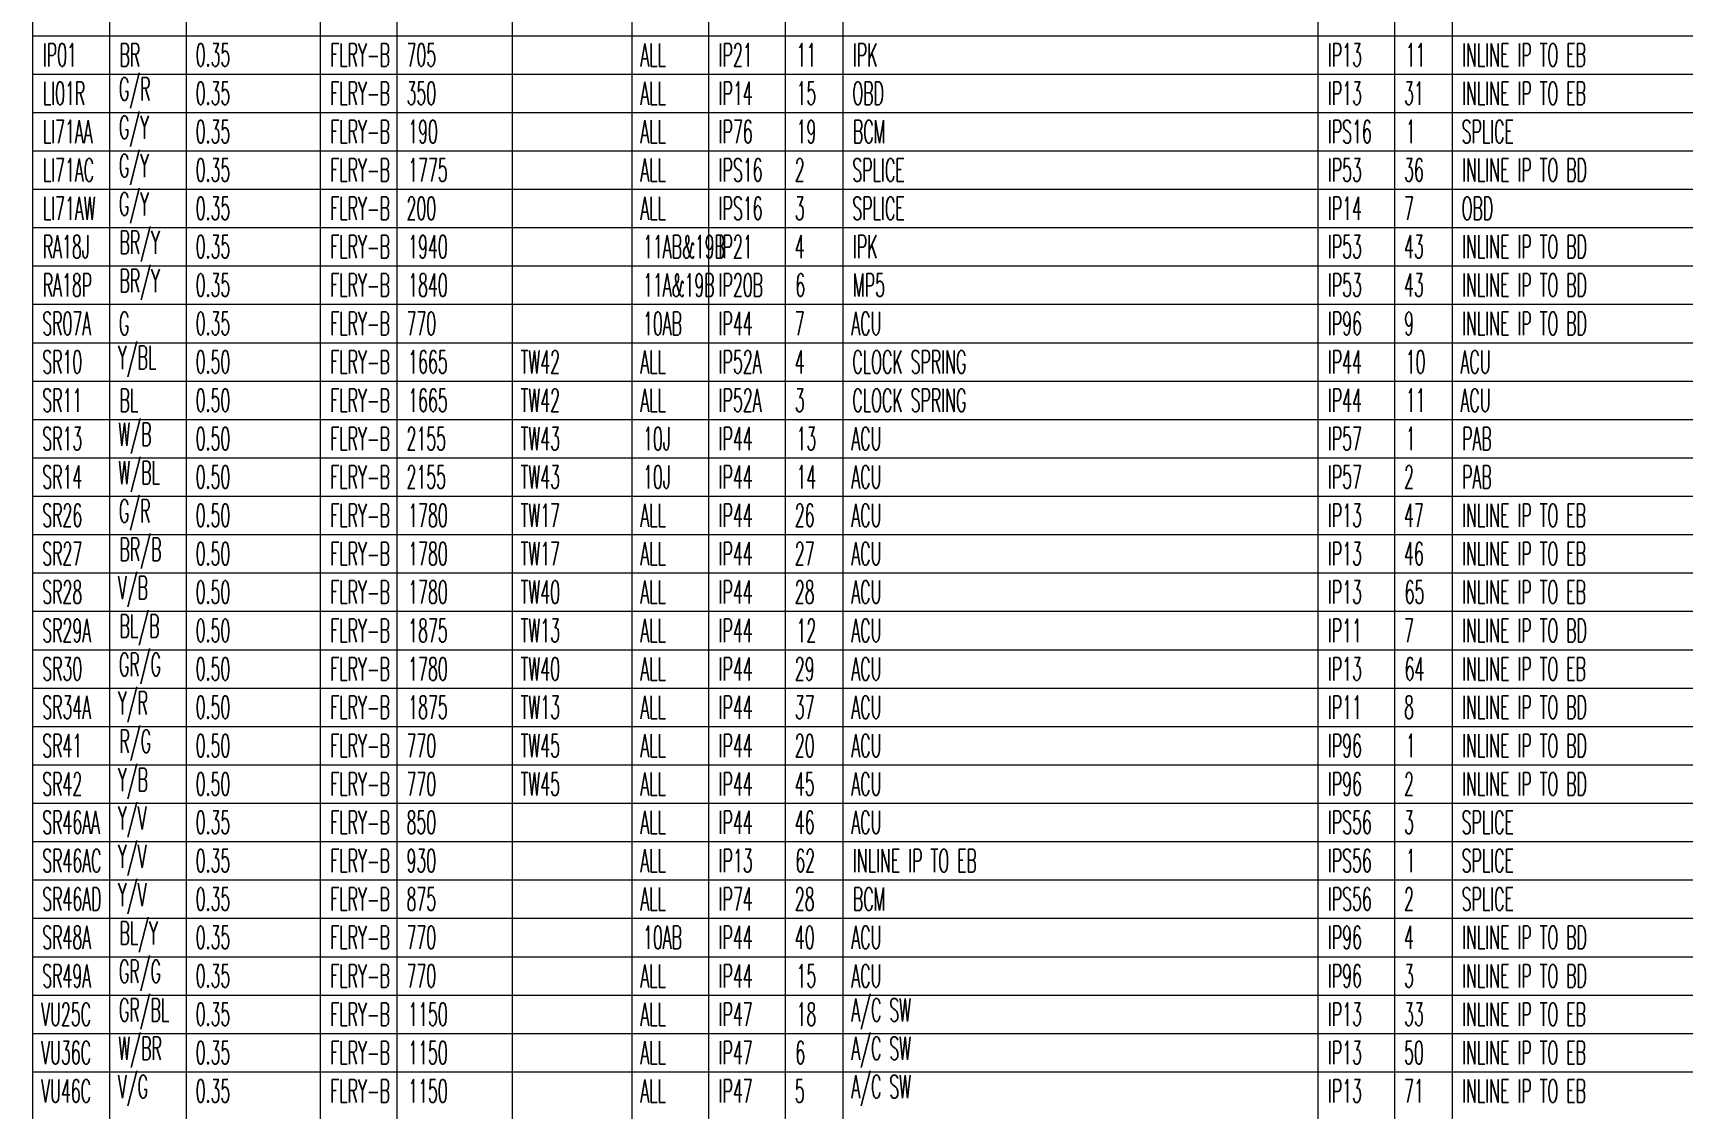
# Model space of a CAD drawing. Header units: inches. Extents: x 47316 to 59086, y 3141 to 11743.
# Drawn here: x 55759.6 to 55974.5, y 8650.5 to 8790.6 of the extents above; entities that cross this region are included whole.
import ezdxf

# ---------------------------------------------------------------- set-up
doc = ezdxf.new("R2010")
doc.units = ezdxf.units.IN
doc.header["$MEASUREMENT"] = 0
doc.styles.get("Standard").update_dxf_attribs({"font": ''})
doc.styles.get('Standard').set_extended_font_data('SimSun')

msp = doc.modelspace()

# ---------------------------------------------------------------- linework, layer by layer
at = {"color": 0, "linetype": 'Continuous', "lineweight": 15}
for p, q in [((55759.65, 8425.24), (55759.65, 8930.24)), ((55769.65, 8425.24), (55769.65, 8930.24)), ((55779.65, 8425.24), (55779.65, 8930.24)), ((55797.12, 8425.24), (55797.12, 8930.24)), ((55807.12, 8425.24), (55807.12, 8930.24)), ((55822.12, 8425.24), (55822.12, 8930.24)), ((55837.72, 8425.24), (55837.72, 8930.24)), ((55847.72, 8425.24), (55847.72, 8930.24)), ((55857.72, 8425.24), (55857.72, 8930.24)), ((55865.22, 8425.24), (55865.22, 8930.24)), ((55927.11, 8425.24), (55927.11, 8930.24)), ((55937.11, 8425.24), (55937.11, 8930.24)), ((55944.61, 8425.24), (55944.61, 8930.24)), ((55759.65, 8790.24), (56086.5, 8790.24)), ((55759.65, 8785.24), (56086.5, 8785.24)), ((55759.65, 8780.24), (56086.5, 8780.24)), ((55759.65, 8775.24), (56086.5, 8775.24)), ((55759.65, 8770.24), (56086.5, 8770.24)), ((55759.65, 8765.24), (56086.5, 8765.24)), ((55759.65, 8760.24), (56086.5, 8760.24)), ((55759.65, 8755.24), (56086.5, 8755.24)), ((55759.65, 8750.24), (56086.5, 8750.24)), ((55759.65, 8745.24), (56086.5, 8745.24)), ((55759.65, 8740.24), (56086.5, 8740.24)), ((55759.65, 8735.24), (56086.5, 8735.24)), ((55759.65, 8730.24), (56086.5, 8730.24)), ((55759.65, 8725.24), (56086.5, 8725.24)), ((55759.65, 8720.24), (56086.5, 8720.24)), ((55759.65, 8715.24), (56086.5, 8715.24)), ((55759.65, 8710.24), (56086.5, 8710.24)), ((55759.65, 8705.24), (56086.5, 8705.24)), ((55759.65, 8700.24), (56086.5, 8700.24)), ((55759.65, 8695.24), (56086.5, 8695.24)), ((55759.65, 8690.24), (56086.5, 8690.24)), ((55759.65, 8685.24), (56086.5, 8685.24)), ((55759.65, 8680.24), (56086.5, 8680.24)), ((55759.65, 8675.24), (56086.5, 8675.24)), ((55759.65, 8670.24), (56086.5, 8670.24)), ((55759.65, 8665.24), (56086.5, 8665.24)), ((55759.65, 8660.24), (56086.5, 8660.24)), ((55759.65, 8655.24), (56086.5, 8655.24))]:
    msp.add_line(p, q, dxfattribs=at)

# ---------------------------------------------------------------- texts
at = {"color": 7, "linetype": 'Continuous', "lineweight": 15, "char_height": 3, "attachment_point": 1}
for s, insert, width in [('\\Fromans.shx;\\W0.5000000000;\\T1.0000000000;\\o\\lIP01', (55760.93, 8789.24), 4.9286), ('\\Fromans.shx;\\W0.5000000000;\\T1.0000000000;\\o\\lBR', (55770.93, 8789.24), 3), ('\\Fromans.shx;\\W0.5000000000;\\T1.0000000000;\\o\\l0.35', (55780.86, 8789.24), 5), ('\\Fromans.shx;\\W0.5000000000;\\T1.0000000000;\\o\\lFLRY-B', (55798.4, 8789.24), 8.6429), ('\\Fromans.shx;\\W0.5000000000;\\T1.0000000000;\\o\\l705', (55808.33, 8789.24), 4.2857), ('\\Fromans.shx;\\W0.5000000000;\\T1.0000000000;\\o\\lALL', (55838.79, 8789.24), 3.7143), ('\\Fromans.shx;\\W0.5000000000;\\T1.0000000000;\\o\\lIP21', (55849, 8789.24), 4.9286), ('\\Fromans.shx;\\W0.5000000000;\\T1.0000000000;\\o\\l11', (55859.15, 8789.24), 2.8571), ('\\Fromans.shx;\\W0.5000000000;\\T1.0000000000;\\o\\lIPK', (55866.5, 8789.24), 3.5714), ('\\Fromans.shx;\\W0.5000000000;\\T1.0000000000;\\o\\lIP13', (55928.39, 8789.24), 4.9286), ('\\Fromans.shx;\\W0.5000000000;\\T1.0000000000;\\o\\l11', (55938.54, 8789.24), 2.8571), ('\\Fromans.shx;\\W0.5000000000;\\T1.0000000000;\\o\\lINLINE IP TO EB', (55945.89, 8789.24), 19), ('\\Fromans.shx;\\W0.5000000000;\\T1.0000000000;\\o\\lG/R', (55770.86, 8784.81), 4.5714), ('\\Fromans.shx;\\W0.5000000000;\\T1.0000000000;\\o\\lLI01R', (55760.93, 8784.24), 6.1429), ('\\Fromans.shx;\\W0.5000000000;\\T1.0000000000;\\o\\l0.35', (55780.86, 8784.24), 5), ('\\Fromans.shx;\\W0.5000000000;\\T1.0000000000;\\o\\lFLRY-B', (55798.4, 8784.24), 8.6429), ('\\Fromans.shx;\\W0.5000000000;\\T1.0000000000;\\o\\l350', (55808.33, 8784.24), 4.2857), ('\\Fromans.shx;\\W0.5000000000;\\T1.0000000000;\\o\\lALL', (55838.79, 8784.24), 3.7143), ('\\Fromans.shx;\\W0.5000000000;\\T1.0000000000;\\o\\lIP14', (55849, 8784.24), 4.9286), ('\\Fromans.shx;\\W0.5000000000;\\T1.0000000000;\\o\\l15', (55859.15, 8784.24), 2.8571), ('\\Fromans.shx;\\W0.5000000000;\\T1.0000000000;\\o\\lOBD', (55866.43, 8784.24), 4.5714), ('\\Fromans.shx;\\W0.5000000000;\\T1.0000000000;\\o\\lIP13', (55928.39, 8784.24), 4.9286), ('\\Fromans.shx;\\W0.5000000000;\\T1.0000000000;\\o\\l31', (55938.32, 8784.24), 2.8571), ('\\Fromans.shx;\\W0.5000000000;\\T1.0000000000;\\o\\lINLINE IP TO EB', (55945.89, 8784.24), 19), ('\\Fromans.shx;\\W0.5000000000;\\T1.0000000000;\\o\\lLI71AA', (55760.93, 8779.24), 7.2143), ('\\Fromans.shx;\\W0.5000000000;\\T1.0000000000;\\o\\lG/Y', (55770.86, 8779.81), 4.3571), ('\\Fromans.shx;\\W0.5000000000;\\T1.0000000000;\\o\\l0.35', (55780.86, 8779.24), 5), ('\\Fromans.shx;\\W0.5000000000;\\T1.0000000000;\\o\\lFLRY-B', (55798.4, 8779.24), 8.6429), ('\\Fromans.shx;\\W0.5000000000;\\T1.0000000000;\\o\\l190', (55808.55, 8779.24), 4.2857), ('\\Fromans.shx;\\W0.5000000000;\\T1.0000000000;\\o\\lALL', (55838.79, 8779.24), 3.7143), ('\\Fromans.shx;\\W0.5000000000;\\T1.0000000000;\\o\\lIP76', (55849, 8779.24), 4.9286), ('\\Fromans.shx;\\W0.5000000000;\\T1.0000000000;\\o\\l19', (55859.15, 8779.24), 2.8571), ('\\Fromans.shx;\\W0.5000000000;\\T1.0000000000;\\o\\lBCM', (55866.5, 8779.24), 4.7143), ('\\Fromans.shx;\\W0.5000000000;\\T1.0000000000;\\o\\lIPS16', (55928.39, 8779.24), 6.3571), ('\\Fromans.shx;\\W0.5000000000;\\T1.0000000000;\\o\\l1', (55938.54, 8779.24), 1.4286), ('\\Fromans.shx;\\W0.5000000000;\\T1.0000000000;\\o\\lSPLICE', (55945.82, 8779.24), 7.5714), ('\\Fromans.shx;\\W0.5000000000;\\T1.0000000000;\\o\\lLI71AC', (55760.93, 8774.24), 7.4286), ('\\Fromans.shx;\\W0.5000000000;\\T1.0000000000;\\o\\lG/Y', (55770.86, 8774.81), 4.3571), ('\\Fromans.shx;\\W0.5000000000;\\T1.0000000000;\\o\\l0.35', (55780.86, 8774.24), 5), ('\\Fromans.shx;\\W0.5000000000;\\T1.0000000000;\\o\\lFLRY-B', (55798.4, 8774.24), 8.6429), ('\\Fromans.shx;\\W0.5000000000;\\T1.0000000000;\\o\\l1775', (55808.55, 8774.24), 5.7143), ('\\Fromans.shx;\\W0.5000000000;\\T1.0000000000;\\o\\lALL', (55838.79, 8774.24), 3.7143), ('\\Fromans.shx;\\W0.5000000000;\\T1.0000000000;\\o\\lIPS16', (55849, 8774.24), 6.3571), ('\\Fromans.shx;\\W0.5000000000;\\T1.0000000000;\\o\\l2', (55858.93, 8774.24), 1.4286), ('\\Fromans.shx;\\W0.5000000000;\\T1.0000000000;\\o\\lSPLICE', (55866.43, 8774.24), 7.5714), ('\\Fromans.shx;\\W0.5000000000;\\T1.0000000000;\\o\\lIP53', (55928.39, 8774.24), 4.9286), ('\\Fromans.shx;\\W0.5000000000;\\T1.0000000000;\\o\\l36', (55938.32, 8774.24), 2.8571), ('\\Fromans.shx;\\W0.5000000000;\\T1.0000000000;\\o\\lINLINE IP TO BD', (55945.89, 8774.24), 19.1429), ('\\Fromans.shx;\\W0.5000000000;\\T1.0000000000;\\o\\lG/Y', (55770.86, 8769.81), 4.3571), ('\\Fromans.shx;\\W0.5000000000;\\T1.0000000000;\\o\\lLI71AW', (55760.93, 8769.24), 7.6429), ('\\Fromans.shx;\\W0.5000000000;\\T1.0000000000;\\o\\l0.35', (55780.86, 8769.24), 5), ('\\Fromans.shx;\\W0.5000000000;\\T1.0000000000;\\o\\lFLRY-B', (55798.4, 8769.24), 8.6429), ('\\Fromans.shx;\\W0.5000000000;\\T1.0000000000;\\o\\l200', (55808.33, 8769.24), 4.2857), ('\\Fromans.shx;\\W0.5000000000;\\T1.0000000000;\\o\\lALL', (55838.79, 8769.24), 3.7143), ('\\Fromans.shx;\\W0.5000000000;\\T1.0000000000;\\o\\lIPS16', (55849, 8769.24), 6.3571), ('\\Fromans.shx;\\W0.5000000000;\\T1.0000000000;\\o\\l3', (55858.93, 8769.24), 1.4286), ('\\Fromans.shx;\\W0.5000000000;\\T1.0000000000;\\o\\lSPLICE', (55866.43, 8769.24), 7.5714), ('\\Fromans.shx;\\W0.5000000000;\\T1.0000000000;\\o\\lIP14', (55928.39, 8769.24), 4.9286), ('\\Fromans.shx;\\W0.5000000000;\\T1.0000000000;\\o\\l7', (55938.32, 8769.24), 1.4286), ('\\Fromans.shx;\\W0.5000000000;\\T1.0000000000;\\o\\lOBD', (55945.82, 8769.24), 4.5714), ('\\Fromans.shx;\\W0.5000000000;\\T1.0000000000;\\o\\lBR/Y', (55770.93, 8764.81), 5.8571), ('\\Fromans.shx;\\W0.5000000000;\\T1.0000000000;\\o\\lRA18J', (55760.93, 8764.24), 6.7857), ('\\Fromans.shx;\\W0.5000000000;\\T1.0000000000;\\o\\l0.35', (55780.86, 8764.24), 5), ('\\Fromans.shx;\\W0.5000000000;\\T1.0000000000;\\o\\lFLRY-B', (55798.4, 8764.24), 8.6429), ('\\Fromans.shx;\\W0.5000000000;\\T1.0000000000;\\o\\l1940', (55808.55, 8764.24), 5.7143), ('\\Fromans.shx;\\W0.5000000000;\\T1.0000000000;\\o\\l11AB&19B', (55839.15, 8764.24), 11.8571), ('\\Fromans.shx;\\W0.5000000000;\\T1.0000000000;\\o\\lIP21', (55849, 8764.24), 4.9286), ('\\Fromans.shx;\\W0.5000000000;\\T1.0000000000;\\o\\l4', (55858.93, 8764.24), 1.4286), ('\\Fromans.shx;\\W0.5000000000;\\T1.0000000000;\\o\\lIPK', (55866.5, 8764.24), 3.5714), ('\\Fromans.shx;\\W0.5000000000;\\T1.0000000000;\\o\\lIP53', (55928.39, 8764.24), 4.9286), ('\\Fromans.shx;\\W0.5000000000;\\T1.0000000000;\\o\\l43', (55938.32, 8764.24), 2.8571), ('\\Fromans.shx;\\W0.5000000000;\\T1.0000000000;\\o\\lINLINE IP TO BD', (55945.89, 8764.24), 19.1429), ('\\Fromans.shx;\\W0.5000000000;\\T1.0000000000;\\o\\lRA18P', (55760.93, 8759.24), 7.1429), ('\\Fromans.shx;\\W0.5000000000;\\T1.0000000000;\\o\\lBR/Y', (55770.93, 8759.81), 5.8571), ('\\Fromans.shx;\\W0.5000000000;\\T1.0000000000;\\o\\l0.35', (55780.86, 8759.24), 5), ('\\Fromans.shx;\\W0.5000000000;\\T1.0000000000;\\o\\lFLRY-B', (55798.4, 8759.24), 8.6429), ('\\Fromans.shx;\\W0.5000000000;\\T1.0000000000;\\o\\l1840', (55808.55, 8759.24), 5.7143), ('\\Fromans.shx;\\W0.5000000000;\\T1.0000000000;\\o\\l11A&19B', (55839.15, 8759.24), 10.3571), ('\\Fromans.shx;\\W0.5000000000;\\T1.0000000000;\\o\\lIP20B', (55849, 8759.24), 6.4286), ('\\Fromans.shx;\\W0.5000000000;\\T1.0000000000;\\o\\l6', (55859, 8759.24), 1.4286), ('\\Fromans.shx;\\W0.5000000000;\\T1.0000000000;\\o\\lMP5', (55866.5, 8759.24), 4.6429), ('\\Fromans.shx;\\W0.5000000000;\\T1.0000000000;\\o\\lIP53', (55928.39, 8759.24), 4.9286), ('\\Fromans.shx;\\W0.5000000000;\\T1.0000000000;\\o\\l43', (55938.32, 8759.24), 2.8571), ('\\Fromans.shx;\\W0.5000000000;\\T1.0000000000;\\o\\lINLINE IP TO BD', (55945.89, 8759.24), 19.1429), ('\\Fromans.shx;\\W0.5000000000;\\T1.0000000000;\\o\\lSR07A', (55760.86, 8754.24), 7.0714), ('\\Fromans.shx;\\W0.5000000000;\\T1.0000000000;\\o\\lG', (55770.86, 8754.24), 1.5), ('\\Fromans.shx;\\W0.5000000000;\\T1.0000000000;\\o\\l0.35', (55780.86, 8754.24), 5), ('\\Fromans.shx;\\W0.5000000000;\\T1.0000000000;\\o\\lFLRY-B', (55798.4, 8754.24), 8.6429), ('\\Fromans.shx;\\W0.5000000000;\\T1.0000000000;\\o\\l770', (55808.33, 8754.24), 4.2857), ('\\Fromans.shx;\\W0.5000000000;\\T1.0000000000;\\o\\l10AB', (55839.15, 8754.24), 5.6429), ('\\Fromans.shx;\\W0.5000000000;\\T1.0000000000;\\o\\lIP44', (55849, 8754.24), 4.9286), ('\\Fromans.shx;\\W0.5000000000;\\T1.0000000000;\\o\\l7', (55858.93, 8754.24), 1.4286), ('\\Fromans.shx;\\W0.5000000000;\\T1.0000000000;\\o\\lACU', (55866.29, 8754.24), 4.3571), ('\\Fromans.shx;\\W0.5000000000;\\T1.0000000000;\\o\\lIP96', (55928.39, 8754.24), 4.9286), ('\\Fromans.shx;\\W0.5000000000;\\T1.0000000000;\\o\\l9', (55938.32, 8754.24), 1.4286), ('\\Fromans.shx;\\W0.5000000000;\\T1.0000000000;\\o\\lINLINE IP TO BD', (55945.89, 8754.24), 19.1429), ('\\Fromans.shx;\\W0.5000000000;\\T1.0000000000;\\o\\lY/BL', (55770.72, 8749.81), 5.5714), ('\\Fromans.shx;\\W0.5000000000;\\T1.0000000000;\\o\\lSR10', (55760.86, 8749.24), 5.7857), ('\\Fromans.shx;\\W0.5000000000;\\T1.0000000000;\\o\\l0.50', (55780.86, 8749.24), 5), ('\\Fromans.shx;\\W0.5000000000;\\T1.0000000000;\\o\\lFLRY-B', (55798.4, 8749.24), 8.6429), ('\\Fromans.shx;\\W0.5000000000;\\T1.0000000000;\\o\\l1665', (55808.55, 8749.24), 5.7143), ('\\Fromans.shx;\\W0.5000000000;\\T1.0000000000;\\o\\lTW42', (55823.19, 8749.24), 5.7143), ('\\Fromans.shx;\\W0.5000000000;\\T1.0000000000;\\o\\lALL', (55838.79, 8749.24), 3.7143), ('\\Fromans.shx;\\W0.5000000000;\\T1.0000000000;\\o\\lIP52A', (55849, 8749.24), 6.2143), ('\\Fromans.shx;\\W0.5000000000;\\T1.0000000000;\\o\\l4', (55858.93, 8749.24), 1.4286), ('\\Fromans.shx;\\W0.5000000000;\\T1.0000000000;\\o\\lCLOCK SPRING', (55866.43, 8749.24), 16.8571), ('\\Fromans.shx;\\W0.5000000000;\\T1.0000000000;\\o\\lIP44', (55928.39, 8749.24), 4.9286), ('\\Fromans.shx;\\W0.5000000000;\\T1.0000000000;\\o\\l10', (55938.54, 8749.24), 2.8571), ('\\Fromans.shx;\\W0.5000000000;\\T1.0000000000;\\o\\lACU', (55945.68, 8749.24), 4.3571), ('\\Fromans.shx;\\W0.5000000000;\\T1.0000000000;\\o\\lSR11', (55760.86, 8744.24), 5.7857), ('\\Fromans.shx;\\W0.5000000000;\\T1.0000000000;\\o\\lBL', (55770.93, 8744.24), 2.7143), ('\\Fromans.shx;\\W0.5000000000;\\T1.0000000000;\\o\\l0.50', (55780.86, 8744.24), 5), ('\\Fromans.shx;\\W0.5000000000;\\T1.0000000000;\\o\\lFLRY-B', (55798.4, 8744.24), 8.6429), ('\\Fromans.shx;\\W0.5000000000;\\T1.0000000000;\\o\\l1665', (55808.55, 8744.24), 5.7143), ('\\Fromans.shx;\\W0.5000000000;\\T1.0000000000;\\o\\lTW42', (55823.19, 8744.24), 5.7143), ('\\Fromans.shx;\\W0.5000000000;\\T1.0000000000;\\o\\lALL', (55838.79, 8744.24), 3.7143), ('\\Fromans.shx;\\W0.5000000000;\\T1.0000000000;\\o\\lIP52A', (55849, 8744.24), 6.2143), ('\\Fromans.shx;\\W0.5000000000;\\T1.0000000000;\\o\\l3', (55858.93, 8744.24), 1.4286), ('\\Fromans.shx;\\W0.5000000000;\\T1.0000000000;\\o\\lCLOCK SPRING', (55866.43, 8744.24), 16.8571), ('\\Fromans.shx;\\W0.5000000000;\\T1.0000000000;\\o\\lIP44', (55928.39, 8744.24), 4.9286), ('\\Fromans.shx;\\W0.5000000000;\\T1.0000000000;\\o\\l11', (55938.54, 8744.24), 2.8571), ('\\Fromans.shx;\\W0.5000000000;\\T1.0000000000;\\o\\lACU', (55945.68, 8744.24), 4.3571), ('\\Fromans.shx;\\W0.5000000000;\\T1.0000000000;\\o\\lW/B', (55770.79, 8739.81), 4.7857), ('\\Fromans.shx;\\W0.5000000000;\\T1.0000000000;\\o\\lSR13', (55760.86, 8739.24), 5.7857), ('\\Fromans.shx;\\W0.5000000000;\\T1.0000000000;\\o\\l0.50', (55780.86, 8739.24), 5), ('\\Fromans.shx;\\W0.5000000000;\\T1.0000000000;\\o\\lFLRY-B', (55798.4, 8739.24), 8.6429), ('\\Fromans.shx;\\W0.5000000000;\\T1.0000000000;\\o\\l2155', (55808.33, 8739.24), 5.7143), ('\\Fromans.shx;\\W0.5000000000;\\T1.0000000000;\\o\\lTW43', (55823.19, 8739.24), 5.7143), ('\\Fromans.shx;\\W0.5000000000;\\T1.0000000000;\\o\\l10J', (55839.15, 8739.24), 4), ('\\Fromans.shx;\\W0.5000000000;\\T1.0000000000;\\o\\lIP44', (55849, 8739.24), 4.9286), ('\\Fromans.shx;\\W0.5000000000;\\T1.0000000000;\\o\\l13', (55859.15, 8739.24), 2.8571), ('\\Fromans.shx;\\W0.5000000000;\\T1.0000000000;\\o\\lACU', (55866.29, 8739.24), 4.3571), ('\\Fromans.shx;\\W0.5000000000;\\T1.0000000000;\\o\\lIP57', (55928.39, 8739.24), 4.9286), ('\\Fromans.shx;\\W0.5000000000;\\T1.0000000000;\\o\\l1', (55938.54, 8739.24), 1.4286), ('\\Fromans.shx;\\W0.5000000000;\\T1.0000000000;\\o\\lPAB', (55945.89, 8739.24), 4.2857), ('\\Fromans.shx;\\W0.5000000000;\\T1.0000000000;\\o\\lW/BL', (55770.79, 8734.81), 6), ('\\Fromans.shx;\\W0.5000000000;\\T1.0000000000;\\o\\lSR14', (55760.86, 8734.24), 5.7857), ('\\Fromans.shx;\\W0.5000000000;\\T1.0000000000;\\o\\l0.50', (55780.86, 8734.24), 5), ('\\Fromans.shx;\\W0.5000000000;\\T1.0000000000;\\o\\lFLRY-B', (55798.4, 8734.24), 8.6429), ('\\Fromans.shx;\\W0.5000000000;\\T1.0000000000;\\o\\l2155', (55808.33, 8734.24), 5.7143), ('\\Fromans.shx;\\W0.5000000000;\\T1.0000000000;\\o\\lTW43', (55823.19, 8734.24), 5.7143), ('\\Fromans.shx;\\W0.5000000000;\\T1.0000000000;\\o\\l10J', (55839.15, 8734.24), 4), ('\\Fromans.shx;\\W0.5000000000;\\T1.0000000000;\\o\\lIP44', (55849, 8734.24), 4.9286), ('\\Fromans.shx;\\W0.5000000000;\\T1.0000000000;\\o\\l14', (55859.15, 8734.24), 2.8571), ('\\Fromans.shx;\\W0.5000000000;\\T1.0000000000;\\o\\lACU', (55866.29, 8734.24), 4.3571), ('\\Fromans.shx;\\W0.5000000000;\\T1.0000000000;\\o\\lIP57', (55928.39, 8734.24), 4.9286), ('\\Fromans.shx;\\W0.5000000000;\\T1.0000000000;\\o\\l2', (55938.32, 8734.24), 1.4286), ('\\Fromans.shx;\\W0.5000000000;\\T1.0000000000;\\o\\lPAB', (55945.89, 8734.24), 4.2857), ('\\Fromans.shx;\\W0.5000000000;\\T1.0000000000;\\o\\lSR26', (55760.86, 8729.24), 5.7857), ('\\Fromans.shx;\\W0.5000000000;\\T1.0000000000;\\o\\lG/R', (55770.86, 8729.81), 4.5714), ('\\Fromans.shx;\\W0.5000000000;\\T1.0000000000;\\o\\l0.50', (55780.86, 8729.24), 5), ('\\Fromans.shx;\\W0.5000000000;\\T1.0000000000;\\o\\lFLRY-B', (55798.4, 8729.24), 8.6429), ('\\Fromans.shx;\\W0.5000000000;\\T1.0000000000;\\o\\l1780', (55808.55, 8729.24), 5.7143), ('\\Fromans.shx;\\W0.5000000000;\\T1.0000000000;\\o\\lTW17', (55823.19, 8729.24), 5.7143), ('\\Fromans.shx;\\W0.5000000000;\\T1.0000000000;\\o\\lALL', (55838.79, 8729.24), 3.7143), ('\\Fromans.shx;\\W0.5000000000;\\T1.0000000000;\\o\\lIP44', (55849, 8729.24), 4.9286), ('\\Fromans.shx;\\W0.5000000000;\\T1.0000000000;\\o\\l26', (55858.93, 8729.24), 2.8571), ('\\Fromans.shx;\\W0.5000000000;\\T1.0000000000;\\o\\lACU', (55866.29, 8729.24), 4.3571), ('\\Fromans.shx;\\W0.5000000000;\\T1.0000000000;\\o\\lIP13', (55928.39, 8729.24), 4.9286), ('\\Fromans.shx;\\W0.5000000000;\\T1.0000000000;\\o\\l47', (55938.32, 8729.24), 2.8571), ('\\Fromans.shx;\\W0.5000000000;\\T1.0000000000;\\o\\lINLINE IP TO EB', (55945.89, 8729.24), 19), ('\\Fromans.shx;\\W0.5000000000;\\T1.0000000000;\\o\\lBR/B', (55770.93, 8724.81), 6.0714), ('\\Fromans.shx;\\W0.5000000000;\\T1.0000000000;\\o\\lSR27', (55760.86, 8724.24), 5.7857), ('\\Fromans.shx;\\W0.5000000000;\\T1.0000000000;\\o\\l0.50', (55780.86, 8724.24), 5), ('\\Fromans.shx;\\W0.5000000000;\\T1.0000000000;\\o\\lFLRY-B', (55798.4, 8724.24), 8.6429), ('\\Fromans.shx;\\W0.5000000000;\\T1.0000000000;\\o\\l1780', (55808.55, 8724.24), 5.7143), ('\\Fromans.shx;\\W0.5000000000;\\T1.0000000000;\\o\\lTW17', (55823.19, 8724.24), 5.7143), ('\\Fromans.shx;\\W0.5000000000;\\T1.0000000000;\\o\\lALL', (55838.79, 8724.24), 3.7143), ('\\Fromans.shx;\\W0.5000000000;\\T1.0000000000;\\o\\lIP44', (55849, 8724.24), 4.9286), ('\\Fromans.shx;\\W0.5000000000;\\T1.0000000000;\\o\\l27', (55858.93, 8724.24), 2.8571), ('\\Fromans.shx;\\W0.5000000000;\\T1.0000000000;\\o\\lACU', (55866.29, 8724.24), 4.3571), ('\\Fromans.shx;\\W0.5000000000;\\T1.0000000000;\\o\\lIP13', (55928.39, 8724.24), 4.9286), ('\\Fromans.shx;\\W0.5000000000;\\T1.0000000000;\\o\\l46', (55938.32, 8724.24), 2.8571), ('\\Fromans.shx;\\W0.5000000000;\\T1.0000000000;\\o\\lINLINE IP TO EB', (55945.89, 8724.24), 19), ('\\Fromans.shx;\\W0.5000000000;\\T1.0000000000;\\o\\lV/B', (55770.72, 8719.81), 4.3571), ('\\Fromans.shx;\\W0.5000000000;\\T1.0000000000;\\o\\lSR28', (55760.86, 8719.24), 5.7857), ('\\Fromans.shx;\\W0.5000000000;\\T1.0000000000;\\o\\l0.50', (55780.86, 8719.24), 5), ('\\Fromans.shx;\\W0.5000000000;\\T1.0000000000;\\o\\lFLRY-B', (55798.4, 8719.24), 8.6429), ('\\Fromans.shx;\\W0.5000000000;\\T1.0000000000;\\o\\l1780', (55808.55, 8719.24), 5.7143), ('\\Fromans.shx;\\W0.5000000000;\\T1.0000000000;\\o\\lTW40', (55823.19, 8719.24), 5.7143), ('\\Fromans.shx;\\W0.5000000000;\\T1.0000000000;\\o\\lALL', (55838.79, 8719.24), 3.7143), ('\\Fromans.shx;\\W0.5000000000;\\T1.0000000000;\\o\\lIP44', (55849, 8719.24), 4.9286), ('\\Fromans.shx;\\W0.5000000000;\\T1.0000000000;\\o\\l28', (55858.93, 8719.24), 2.8571), ('\\Fromans.shx;\\W0.5000000000;\\T1.0000000000;\\o\\lACU', (55866.29, 8719.24), 4.3571), ('\\Fromans.shx;\\W0.5000000000;\\T1.0000000000;\\o\\lIP13', (55928.39, 8719.24), 4.9286), ('\\Fromans.shx;\\W0.5000000000;\\T1.0000000000;\\o\\l65', (55938.39, 8719.24), 2.8571), ('\\Fromans.shx;\\W0.5000000000;\\T1.0000000000;\\o\\lINLINE IP TO EB', (55945.89, 8719.24), 19), ('\\Fromans.shx;\\W0.5000000000;\\T1.0000000000;\\o\\lSR29A', (55760.86, 8714.24), 7.0714), ('\\Fromans.shx;\\W0.5000000000;\\T1.0000000000;\\o\\lBL/B', (55770.93, 8714.81), 5.7857), ('\\Fromans.shx;\\W0.5000000000;\\T1.0000000000;\\o\\l0.50', (55780.86, 8714.24), 5), ('\\Fromans.shx;\\W0.5000000000;\\T1.0000000000;\\o\\lFLRY-B', (55798.4, 8714.24), 8.6429), ('\\Fromans.shx;\\W0.5000000000;\\T1.0000000000;\\o\\l1875', (55808.55, 8714.24), 5.7143), ('\\Fromans.shx;\\W0.5000000000;\\T1.0000000000;\\o\\lTW13', (55823.19, 8714.24), 5.7143), ('\\Fromans.shx;\\W0.5000000000;\\T1.0000000000;\\o\\lALL', (55838.79, 8714.24), 3.7143), ('\\Fromans.shx;\\W0.5000000000;\\T1.0000000000;\\o\\lIP44', (55849, 8714.24), 4.9286), ('\\Fromans.shx;\\W0.5000000000;\\T1.0000000000;\\o\\l12', (55859.15, 8714.24), 2.8571), ('\\Fromans.shx;\\W0.5000000000;\\T1.0000000000;\\o\\lACU', (55866.29, 8714.24), 4.3571), ('\\Fromans.shx;\\W0.5000000000;\\T1.0000000000;\\o\\lIP11', (55928.39, 8714.24), 4.9286), ('\\Fromans.shx;\\W0.5000000000;\\T1.0000000000;\\o\\l7', (55938.32, 8714.24), 1.4286), ('\\Fromans.shx;\\W0.5000000000;\\T1.0000000000;\\o\\lINLINE IP TO BD', (55945.89, 8714.24), 19.1429), ('\\Fromans.shx;\\W0.5000000000;\\T1.0000000000;\\o\\lGR/G', (55770.86, 8709.81), 6.0714), ('\\Fromans.shx;\\W0.5000000000;\\T1.0000000000;\\o\\lSR30', (55760.86, 8709.24), 5.7857), ('\\Fromans.shx;\\W0.5000000000;\\T1.0000000000;\\o\\l0.50', (55780.86, 8709.24), 5), ('\\Fromans.shx;\\W0.5000000000;\\T1.0000000000;\\o\\lFLRY-B', (55798.4, 8709.24), 8.6429), ('\\Fromans.shx;\\W0.5000000000;\\T1.0000000000;\\o\\l1780', (55808.55, 8709.24), 5.7143), ('\\Fromans.shx;\\W0.5000000000;\\T1.0000000000;\\o\\lTW40', (55823.19, 8709.24), 5.7143), ('\\Fromans.shx;\\W0.5000000000;\\T1.0000000000;\\o\\lALL', (55838.79, 8709.24), 3.7143), ('\\Fromans.shx;\\W0.5000000000;\\T1.0000000000;\\o\\lIP44', (55849, 8709.24), 4.9286), ('\\Fromans.shx;\\W0.5000000000;\\T1.0000000000;\\o\\l29', (55858.93, 8709.24), 2.8571), ('\\Fromans.shx;\\W0.5000000000;\\T1.0000000000;\\o\\lACU', (55866.29, 8709.24), 4.3571), ('\\Fromans.shx;\\W0.5000000000;\\T1.0000000000;\\o\\lIP13', (55928.39, 8709.24), 4.9286), ('\\Fromans.shx;\\W0.5000000000;\\T1.0000000000;\\o\\l64', (55938.39, 8709.24), 2.8571), ('\\Fromans.shx;\\W0.5000000000;\\T1.0000000000;\\o\\lINLINE IP TO EB', (55945.89, 8709.24), 19), ('\\Fromans.shx;\\W0.5000000000;\\T1.0000000000;\\o\\lY/R', (55770.72, 8704.81), 4.3571), ('\\Fromans.shx;\\W0.5000000000;\\T1.0000000000;\\o\\lSR34A', (55760.86, 8704.24), 7.0714), ('\\Fromans.shx;\\W0.5000000000;\\T1.0000000000;\\o\\l0.50', (55780.86, 8704.24), 5), ('\\Fromans.shx;\\W0.5000000000;\\T1.0000000000;\\o\\lFLRY-B', (55798.4, 8704.24), 8.6429), ('\\Fromans.shx;\\W0.5000000000;\\T1.0000000000;\\o\\l1875', (55808.55, 8704.24), 5.7143), ('\\Fromans.shx;\\W0.5000000000;\\T1.0000000000;\\o\\lTW13', (55823.19, 8704.24), 5.7143), ('\\Fromans.shx;\\W0.5000000000;\\T1.0000000000;\\o\\lALL', (55838.79, 8704.24), 3.7143), ('\\Fromans.shx;\\W0.5000000000;\\T1.0000000000;\\o\\lIP44', (55849, 8704.24), 4.9286), ('\\Fromans.shx;\\W0.5000000000;\\T1.0000000000;\\o\\l37', (55858.93, 8704.24), 2.8571), ('\\Fromans.shx;\\W0.5000000000;\\T1.0000000000;\\o\\lACU', (55866.29, 8704.24), 4.3571), ('\\Fromans.shx;\\W0.5000000000;\\T1.0000000000;\\o\\lIP11', (55928.39, 8704.24), 4.9286), ('\\Fromans.shx;\\W0.5000000000;\\T1.0000000000;\\o\\l8', (55938.32, 8704.24), 1.4286), ('\\Fromans.shx;\\W0.5000000000;\\T1.0000000000;\\o\\lINLINE IP TO BD', (55945.89, 8704.24), 19.1429), ('\\Fromans.shx;\\W0.5000000000;\\T1.0000000000;\\o\\lSR41', (55760.86, 8699.24), 5.7857), ('\\Fromans.shx;\\W0.5000000000;\\T1.0000000000;\\o\\lR/G', (55770.93, 8699.81), 4.5714), ('\\Fromans.shx;\\W0.5000000000;\\T1.0000000000;\\o\\l0.50', (55780.86, 8699.24), 5), ('\\Fromans.shx;\\W0.5000000000;\\T1.0000000000;\\o\\lFLRY-B', (55798.4, 8699.24), 8.6429), ('\\Fromans.shx;\\W0.5000000000;\\T1.0000000000;\\o\\l770', (55808.33, 8699.24), 4.2857), ('\\Fromans.shx;\\W0.5000000000;\\T1.0000000000;\\o\\lTW45', (55823.19, 8699.24), 5.7143), ('\\Fromans.shx;\\W0.5000000000;\\T1.0000000000;\\o\\lALL', (55838.79, 8699.24), 3.7143), ('\\Fromans.shx;\\W0.5000000000;\\T1.0000000000;\\o\\lIP44', (55849, 8699.24), 4.9286), ('\\Fromans.shx;\\W0.5000000000;\\T1.0000000000;\\o\\l20', (55858.93, 8699.24), 2.8571), ('\\Fromans.shx;\\W0.5000000000;\\T1.0000000000;\\o\\lACU', (55866.29, 8699.24), 4.3571), ('\\Fromans.shx;\\W0.5000000000;\\T1.0000000000;\\o\\lIP96', (55928.39, 8699.24), 4.9286), ('\\Fromans.shx;\\W0.5000000000;\\T1.0000000000;\\o\\l1', (55938.54, 8699.24), 1.4286), ('\\Fromans.shx;\\W0.5000000000;\\T1.0000000000;\\o\\lINLINE IP TO BD', (55945.89, 8699.24), 19.1429), ('\\Fromans.shx;\\W0.5000000000;\\T1.0000000000;\\o\\lY/B', (55770.72, 8694.81), 4.3571), ('\\Fromans.shx;\\W0.5000000000;\\T1.0000000000;\\o\\lSR42', (55760.86, 8694.24), 5.7857), ('\\Fromans.shx;\\W0.5000000000;\\T1.0000000000;\\o\\l0.50', (55780.86, 8694.24), 5), ('\\Fromans.shx;\\W0.5000000000;\\T1.0000000000;\\o\\lFLRY-B', (55798.4, 8694.24), 8.6429), ('\\Fromans.shx;\\W0.5000000000;\\T1.0000000000;\\o\\l770', (55808.33, 8694.24), 4.2857), ('\\Fromans.shx;\\W0.5000000000;\\T1.0000000000;\\o\\lTW45', (55823.19, 8694.24), 5.7143), ('\\Fromans.shx;\\W0.5000000000;\\T1.0000000000;\\o\\lALL', (55838.79, 8694.24), 3.7143), ('\\Fromans.shx;\\W0.5000000000;\\T1.0000000000;\\o\\lIP44', (55849, 8694.24), 4.9286), ('\\Fromans.shx;\\W0.5000000000;\\T1.0000000000;\\o\\l45', (55858.93, 8694.24), 2.8571), ('\\Fromans.shx;\\W0.5000000000;\\T1.0000000000;\\o\\lACU', (55866.29, 8694.24), 4.3571), ('\\Fromans.shx;\\W0.5000000000;\\T1.0000000000;\\o\\lIP96', (55928.39, 8694.24), 4.9286), ('\\Fromans.shx;\\W0.5000000000;\\T1.0000000000;\\o\\l2', (55938.32, 8694.24), 1.4286), ('\\Fromans.shx;\\W0.5000000000;\\T1.0000000000;\\o\\lINLINE IP TO BD', (55945.89, 8694.24), 19.1429), ('\\Fromans.shx;\\W0.5000000000;\\T1.0000000000;\\o\\lY/V', (55770.72, 8689.81), 4.1429), ('\\Fromans.shx;\\W0.5000000000;\\T1.0000000000;\\o\\lSR46AA', (55760.86, 8689.24), 8.3571), ('\\Fromans.shx;\\W0.5000000000;\\T1.0000000000;\\o\\l0.35', (55780.86, 8689.24), 5), ('\\Fromans.shx;\\W0.5000000000;\\T1.0000000000;\\o\\lFLRY-B', (55798.4, 8689.24), 8.6429), ('\\Fromans.shx;\\W0.5000000000;\\T1.0000000000;\\o\\l850', (55808.33, 8689.24), 4.2857), ('\\Fromans.shx;\\W0.5000000000;\\T1.0000000000;\\o\\lALL', (55838.79, 8689.24), 3.7143), ('\\Fromans.shx;\\W0.5000000000;\\T1.0000000000;\\o\\lIP44', (55849, 8689.24), 4.9286), ('\\Fromans.shx;\\W0.5000000000;\\T1.0000000000;\\o\\l46', (55858.93, 8689.24), 2.8571), ('\\Fromans.shx;\\W0.5000000000;\\T1.0000000000;\\o\\lACU', (55866.29, 8689.24), 4.3571), ('\\Fromans.shx;\\W0.5000000000;\\T1.0000000000;\\o\\lIPS56', (55928.39, 8689.24), 6.3571), ('\\Fromans.shx;\\W0.5000000000;\\T1.0000000000;\\o\\l3', (55938.32, 8689.24), 1.4286), ('\\Fromans.shx;\\W0.5000000000;\\T1.0000000000;\\o\\lSPLICE', (55945.82, 8689.24), 7.5714), ('\\Fromans.shx;\\W0.5000000000;\\T1.0000000000;\\o\\lSR46AC', (55760.86, 8684.24), 8.5714), ('\\Fromans.shx;\\W0.5000000000;\\T1.0000000000;\\o\\lY/V', (55770.72, 8684.81), 4.1429), ('\\Fromans.shx;\\W0.5000000000;\\T1.0000000000;\\o\\l0.35', (55780.86, 8684.24), 5), ('\\Fromans.shx;\\W0.5000000000;\\T1.0000000000;\\o\\lFLRY-B', (55798.4, 8684.24), 8.6429), ('\\Fromans.shx;\\W0.5000000000;\\T1.0000000000;\\o\\l930', (55808.33, 8684.24), 4.2857), ('\\Fromans.shx;\\W0.5000000000;\\T1.0000000000;\\o\\lALL', (55838.79, 8684.24), 3.7143), ('\\Fromans.shx;\\W0.5000000000;\\T1.0000000000;\\o\\lIP13', (55849, 8684.24), 4.9286), ('\\Fromans.shx;\\W0.5000000000;\\T1.0000000000;\\o\\l62', (55859, 8684.24), 2.8571), ('\\Fromans.shx;\\W0.5000000000;\\T1.0000000000;\\o\\lINLINE IP TO EB', (55866.5, 8684.24), 19), ('\\Fromans.shx;\\W0.5000000000;\\T1.0000000000;\\o\\lIPS56', (55928.39, 8684.24), 6.3571), ('\\Fromans.shx;\\W0.5000000000;\\T1.0000000000;\\o\\l1', (55938.54, 8684.24), 1.4286), ('\\Fromans.shx;\\W0.5000000000;\\T1.0000000000;\\o\\lSPLICE', (55945.82, 8684.24), 7.5714), ('\\Fromans.shx;\\W0.5000000000;\\T1.0000000000;\\o\\lY/V', (55770.72, 8679.81), 4.1429), ('\\Fromans.shx;\\W0.5000000000;\\T1.0000000000;\\o\\lSR46AD', (55760.86, 8679.24), 8.5714), ('\\Fromans.shx;\\W0.5000000000;\\T1.0000000000;\\o\\l0.35', (55780.86, 8679.24), 5), ('\\Fromans.shx;\\W0.5000000000;\\T1.0000000000;\\o\\lFLRY-B', (55798.4, 8679.24), 8.6429), ('\\Fromans.shx;\\W0.5000000000;\\T1.0000000000;\\o\\l875', (55808.33, 8679.24), 4.2857), ('\\Fromans.shx;\\W0.5000000000;\\T1.0000000000;\\o\\lALL', (55838.79, 8679.24), 3.7143), ('\\Fromans.shx;\\W0.5000000000;\\T1.0000000000;\\o\\lIP74', (55849, 8679.24), 4.9286), ('\\Fromans.shx;\\W0.5000000000;\\T1.0000000000;\\o\\l28', (55858.93, 8679.24), 2.8571), ('\\Fromans.shx;\\W0.5000000000;\\T1.0000000000;\\o\\lBCM', (55866.5, 8679.24), 4.7143), ('\\Fromans.shx;\\W0.5000000000;\\T1.0000000000;\\o\\lIPS56', (55928.39, 8679.24), 6.3571), ('\\Fromans.shx;\\W0.5000000000;\\T1.0000000000;\\o\\l2', (55938.32, 8679.24), 1.4286), ('\\Fromans.shx;\\W0.5000000000;\\T1.0000000000;\\o\\lSPLICE', (55945.82, 8679.24), 7.5714), ('\\Fromans.shx;\\W0.5000000000;\\T1.0000000000;\\o\\lBL/Y', (55770.93, 8674.81), 5.5714), ('\\Fromans.shx;\\W0.5000000000;\\T1.0000000000;\\o\\lSR48A', (55760.86, 8674.24), 7.0714), ('\\Fromans.shx;\\W0.5000000000;\\T1.0000000000;\\o\\l0.35', (55780.86, 8674.24), 5), ('\\Fromans.shx;\\W0.5000000000;\\T1.0000000000;\\o\\lFLRY-B', (55798.4, 8674.24), 8.6429), ('\\Fromans.shx;\\W0.5000000000;\\T1.0000000000;\\o\\l770', (55808.33, 8674.24), 4.2857), ('\\Fromans.shx;\\W0.5000000000;\\T1.0000000000;\\o\\l10AB', (55839.15, 8674.24), 5.6429), ('\\Fromans.shx;\\W0.5000000000;\\T1.0000000000;\\o\\lIP44', (55849, 8674.24), 4.9286), ('\\Fromans.shx;\\W0.5000000000;\\T1.0000000000;\\o\\l40', (55858.93, 8674.24), 2.8571), ('\\Fromans.shx;\\W0.5000000000;\\T1.0000000000;\\o\\lACU', (55866.29, 8674.24), 4.3571), ('\\Fromans.shx;\\W0.5000000000;\\T1.0000000000;\\o\\lIP96', (55928.39, 8674.24), 4.9286), ('\\Fromans.shx;\\W0.5000000000;\\T1.0000000000;\\o\\l4', (55938.32, 8674.24), 1.4286), ('\\Fromans.shx;\\W0.5000000000;\\T1.0000000000;\\o\\lINLINE IP TO BD', (55945.89, 8674.24), 19.1429), ('\\Fromans.shx;\\W0.5000000000;\\T1.0000000000;\\o\\lSR49A', (55760.86, 8669.24), 7.0714), ('\\Fromans.shx;\\W0.5000000000;\\T1.0000000000;\\o\\lGR/G', (55770.86, 8669.81), 6.0714), ('\\Fromans.shx;\\W0.5000000000;\\T1.0000000000;\\o\\l0.35', (55780.86, 8669.24), 5), ('\\Fromans.shx;\\W0.5000000000;\\T1.0000000000;\\o\\lFLRY-B', (55798.4, 8669.24), 8.6429), ('\\Fromans.shx;\\W0.5000000000;\\T1.0000000000;\\o\\l770', (55808.33, 8669.24), 4.2857), ('\\Fromans.shx;\\W0.5000000000;\\T1.0000000000;\\o\\lALL', (55838.79, 8669.24), 3.7143), ('\\Fromans.shx;\\W0.5000000000;\\T1.0000000000;\\o\\lIP44', (55849, 8669.24), 4.9286), ('\\Fromans.shx;\\W0.5000000000;\\T1.0000000000;\\o\\l15', (55859.15, 8669.24), 2.8571), ('\\Fromans.shx;\\W0.5000000000;\\T1.0000000000;\\o\\lACU', (55866.29, 8669.24), 4.3571), ('\\Fromans.shx;\\W0.5000000000;\\T1.0000000000;\\o\\lIP96', (55928.39, 8669.24), 4.9286), ('\\Fromans.shx;\\W0.5000000000;\\T1.0000000000;\\o\\l3', (55938.32, 8669.24), 1.4286), ('\\Fromans.shx;\\W0.5000000000;\\T1.0000000000;\\o\\lINLINE IP TO BD', (55945.89, 8669.24), 19.1429), ('\\Fromans.shx;\\W0.5000000000;\\T1.0000000000;\\o\\lGR/BL', (55770.86, 8664.81), 7.2857), ('\\Fromans.shx;\\W0.5000000000;\\T1.0000000000;\\o\\lA/C SW', (55866.29, 8664.81), 9), ('\\Fromans.shx;\\W0.5000000000;\\T1.0000000000;\\o\\lVU25C', (55760.72, 8664.24), 7.2143), ('\\Fromans.shx;\\W0.5000000000;\\T1.0000000000;\\o\\l0.35', (55780.86, 8664.24), 5), ('\\Fromans.shx;\\W0.5000000000;\\T1.0000000000;\\o\\lFLRY-B', (55798.4, 8664.24), 8.6429), ('\\Fromans.shx;\\W0.5000000000;\\T1.0000000000;\\o\\l1150', (55808.55, 8664.24), 5.7143), ('\\Fromans.shx;\\W0.5000000000;\\T1.0000000000;\\o\\lALL', (55838.79, 8664.24), 3.7143), ('\\Fromans.shx;\\W0.5000000000;\\T1.0000000000;\\o\\lIP47', (55849, 8664.24), 4.9286), ('\\Fromans.shx;\\W0.5000000000;\\T1.0000000000;\\o\\l18', (55859.15, 8664.24), 2.8571), ('\\Fromans.shx;\\W0.5000000000;\\T1.0000000000;\\o\\lIP13', (55928.39, 8664.24), 4.9286), ('\\Fromans.shx;\\W0.5000000000;\\T1.0000000000;\\o\\l33', (55938.32, 8664.24), 2.8571), ('\\Fromans.shx;\\W0.5000000000;\\T1.0000000000;\\o\\lINLINE IP TO EB', (55945.89, 8664.24), 19), ('\\Fromans.shx;\\W0.5000000000;\\T1.0000000000;\\o\\lW/BR', (55770.79, 8659.81), 6.2857), ('\\Fromans.shx;\\W0.5000000000;\\T1.0000000000;\\o\\lA/C SW', (55866.29, 8659.81), 9), ('\\Fromans.shx;\\W0.5000000000;\\T1.0000000000;\\o\\lVU36C', (55760.72, 8659.24), 7.2143), ('\\Fromans.shx;\\W0.5000000000;\\T1.0000000000;\\o\\l0.35', (55780.86, 8659.24), 5), ('\\Fromans.shx;\\W0.5000000000;\\T1.0000000000;\\o\\lFLRY-B', (55798.4, 8659.24), 8.6429), ('\\Fromans.shx;\\W0.5000000000;\\T1.0000000000;\\o\\l1150', (55808.55, 8659.24), 5.7143), ('\\Fromans.shx;\\W0.5000000000;\\T1.0000000000;\\o\\lALL', (55838.79, 8659.24), 3.7143), ('\\Fromans.shx;\\W0.5000000000;\\T1.0000000000;\\o\\lIP47', (55849, 8659.24), 4.9286), ('\\Fromans.shx;\\W0.5000000000;\\T1.0000000000;\\o\\l6', (55859, 8659.24), 1.4286), ('\\Fromans.shx;\\W0.5000000000;\\T1.0000000000;\\o\\lIP13', (55928.39, 8659.24), 4.9286), ('\\Fromans.shx;\\W0.5000000000;\\T1.0000000000;\\o\\l50', (55938.32, 8659.24), 2.8571), ('\\Fromans.shx;\\W0.5000000000;\\T1.0000000000;\\o\\lINLINE IP TO EB', (55945.89, 8659.24), 19), ('\\Fromans.shx;\\W0.5000000000;\\T1.0000000000;\\o\\lVU46C', (55760.72, 8654.24), 7.2143), ('\\Fromans.shx;\\W0.5000000000;\\T1.0000000000;\\o\\lV/G', (55770.72, 8654.81), 4.3571), ('\\Fromans.shx;\\W0.5000000000;\\T1.0000000000;\\o\\l0.35', (55780.86, 8654.24), 5), ('\\Fromans.shx;\\W0.5000000000;\\T1.0000000000;\\o\\lFLRY-B', (55798.4, 8654.24), 8.6429), ('\\Fromans.shx;\\W0.5000000000;\\T1.0000000000;\\o\\l1150', (55808.55, 8654.24), 5.7143), ('\\Fromans.shx;\\W0.5000000000;\\T1.0000000000;\\o\\lALL', (55838.79, 8654.24), 3.7143), ('\\Fromans.shx;\\W0.5000000000;\\T1.0000000000;\\o\\lIP47', (55849, 8654.24), 4.9286), ('\\Fromans.shx;\\W0.5000000000;\\T1.0000000000;\\o\\l5', (55858.93, 8654.24), 1.4286), ('\\Fromans.shx;\\W0.5000000000;\\T1.0000000000;\\o\\lA/C SW', (55866.29, 8654.81), 9), ('\\Fromans.shx;\\W0.5000000000;\\T1.0000000000;\\o\\lIP13', (55928.39, 8654.24), 4.9286), ('\\Fromans.shx;\\W0.5000000000;\\T1.0000000000;\\o\\l71', (55938.32, 8654.24), 2.8571), ('\\Fromans.shx;\\W0.5000000000;\\T1.0000000000;\\o\\lINLINE IP TO EB', (55945.89, 8654.24), 19)]:
    msp.add_mtext(s, dxfattribs=dict(at, insert=insert, width=width))

doc.saveas('drawing.dxf')
